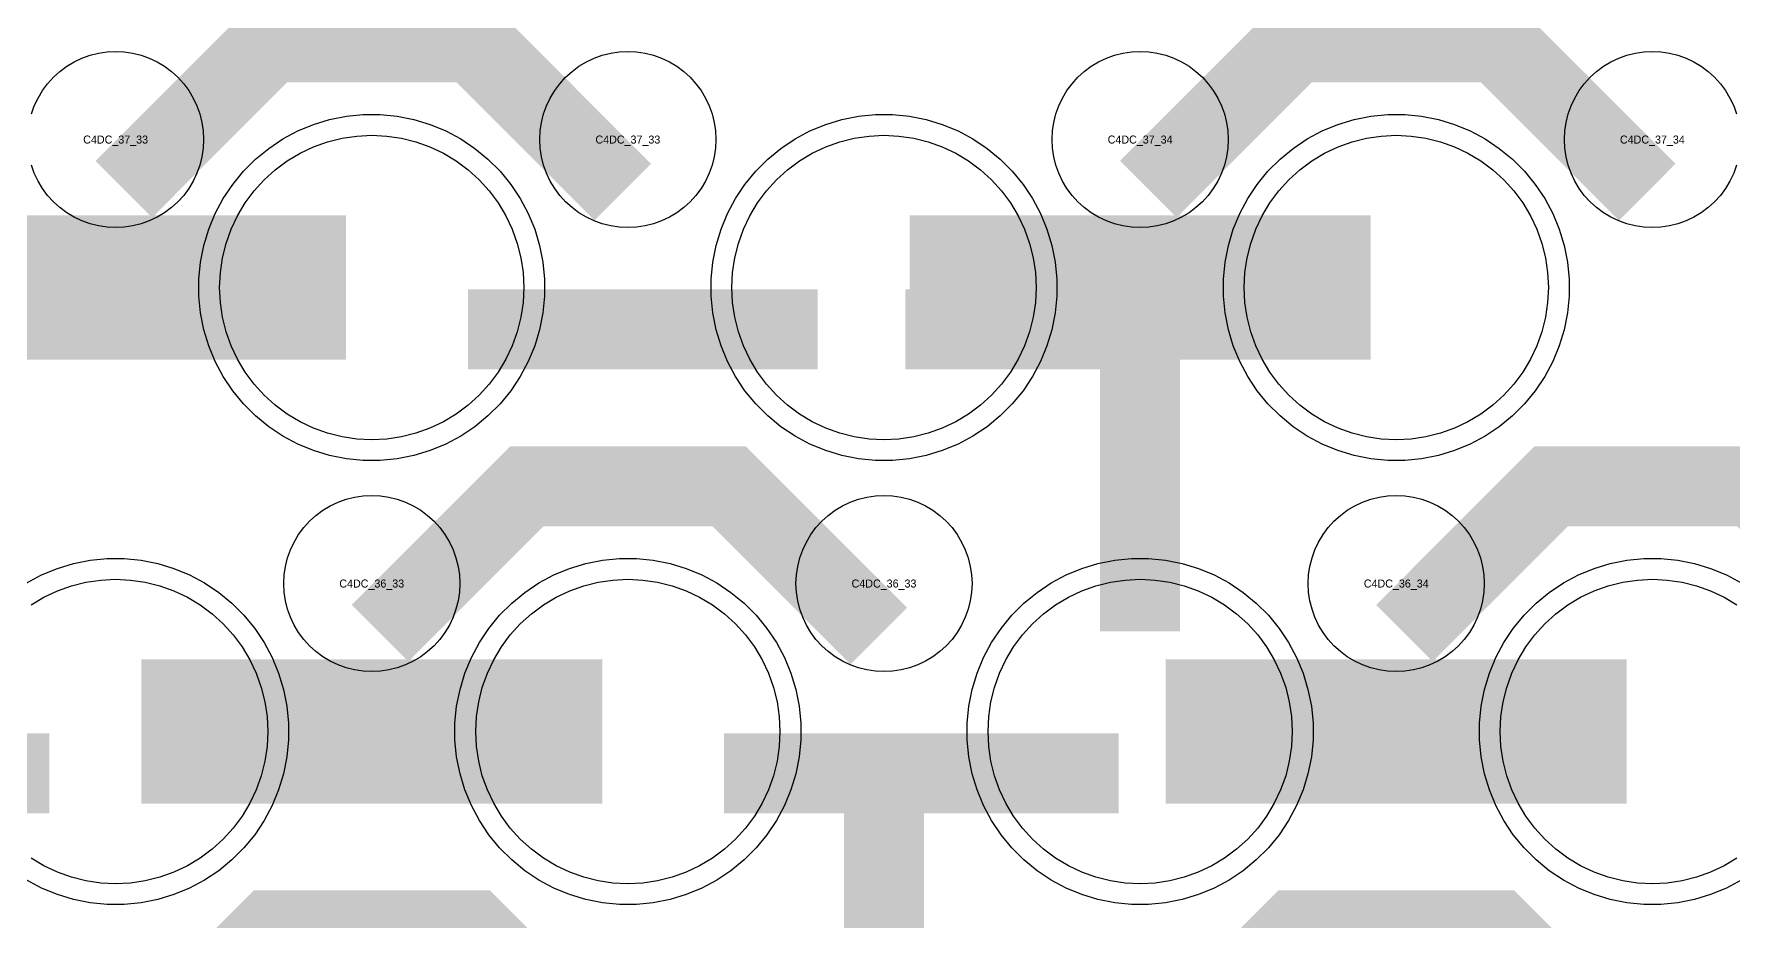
# Model space of a CAD drawing. Extents: x -11880 to 11880, y -14992 to 14992.
# Drawn here: x -1466 to -934, y -9911 to -9634 of the extents above; entities that cross this region are included whole.
import ezdxf
from ezdxf.enums import TextEntityAlignment as Align

# ---------------------------------------------------------------- set-up
doc = ezdxf.new("R2010")
doc.units = 0
doc.header["$MEASUREMENT"] = 0
for name, color, linetype in [('GDS_775_DT_237', 138, 'CONTINUOUS'), ('RDL1_FS', 34, 'CONTINUOUS'), ('RDL_BS', 160, 'CONTINUOUS')]:
    doc.layers.add(name, color=color, linetype=linetype)

msp = doc.modelspace()

# ---------------------------------------------------------------- linework, layer by layer
at = {"layer": 'RDL1_FS'}
for points in [[(-1360, -9760.204), (-1364.657, -9759.975), (-1369.268, -9759.291), (-1373.791, -9758.159), (-1378.181, -9756.587), (-1382.395, -9754.595), (-1386.395, -9752.197), (-1390.14, -9749.419), (-1393.594, -9746.289), (-1396.724, -9742.835), (-1399.502, -9739.09), (-1401.9, -9735.09), (-1403.892, -9730.876), (-1405.464, -9726.486), (-1406.596, -9721.963), (-1407.28, -9717.352), (-1407.509, -9712.695), (-1407.28, -9708.038), (-1406.596, -9703.427), (-1405.464, -9698.904), (-1403.892, -9694.514), (-1401.9, -9690.3), (-1399.502, -9686.3), (-1396.724, -9682.555), (-1393.594, -9679.101), (-1390.14, -9675.971), (-1386.395, -9673.193), (-1382.395, -9670.795), (-1378.181, -9668.803), (-1373.791, -9667.231), (-1369.268, -9666.099), (-1364.657, -9665.415), (-1360, -9665.186), (-1355.343, -9665.415), (-1350.732, -9666.099), (-1346.209, -9667.231), (-1341.819, -9668.803), (-1337.605, -9670.795), (-1333.605, -9673.193), (-1329.86, -9675.971), (-1326.406, -9679.101), (-1323.276, -9682.555), (-1320.498, -9686.3), (-1318.1, -9690.3), (-1316.108, -9694.514), (-1314.536, -9698.904), (-1313.404, -9703.427), (-1312.72, -9708.038), (-1312.491, -9712.695), (-1312.72, -9717.352), (-1313.404, -9721.963), (-1314.536, -9726.486), (-1316.108, -9730.876), (-1318.1, -9735.09), (-1320.498, -9739.09), (-1323.276, -9742.835), (-1326.406, -9746.289), (-1329.86, -9749.419), (-1333.605, -9752.197), (-1337.605, -9754.595), (-1341.819, -9756.587), (-1346.209, -9758.159), (-1350.732, -9759.291), (-1355.343, -9759.975)], [(-1200, -9760.204), (-1204.657, -9759.975), (-1209.268, -9759.291), (-1213.791, -9758.159), (-1218.181, -9756.587), (-1222.395, -9754.595), (-1226.395, -9752.197), (-1230.14, -9749.419), (-1233.594, -9746.289), (-1236.724, -9742.835), (-1239.502, -9739.09), (-1241.9, -9735.09), (-1243.892, -9730.876), (-1245.464, -9726.486), (-1246.596, -9721.963), (-1247.28, -9717.352), (-1247.509, -9712.695), (-1247.28, -9708.038), (-1246.596, -9703.427), (-1245.464, -9698.904), (-1243.892, -9694.514), (-1241.9, -9690.3), (-1239.502, -9686.3), (-1236.724, -9682.555), (-1233.594, -9679.101), (-1230.14, -9675.971), (-1226.395, -9673.193), (-1222.395, -9670.795), (-1218.181, -9668.803), (-1213.791, -9667.231), (-1209.268, -9666.099), (-1204.657, -9665.415), (-1200, -9665.186), (-1195.343, -9665.415), (-1190.732, -9666.099), (-1186.209, -9667.231), (-1181.819, -9668.803), (-1177.605, -9670.795), (-1173.605, -9673.193), (-1169.86, -9675.971), (-1166.406, -9679.101), (-1163.276, -9682.555), (-1160.498, -9686.3), (-1158.1, -9690.3), (-1156.108, -9694.514), (-1154.536, -9698.904), (-1153.404, -9703.427), (-1152.72, -9708.038), (-1152.491, -9712.695), (-1152.72, -9717.352), (-1153.404, -9721.963), (-1154.536, -9726.486), (-1156.108, -9730.876), (-1158.1, -9735.09), (-1160.498, -9739.09), (-1163.276, -9742.835), (-1166.406, -9746.289), (-1169.86, -9749.419), (-1173.605, -9752.197), (-1177.605, -9754.595), (-1181.819, -9756.587), (-1186.209, -9758.159), (-1190.732, -9759.291), (-1195.343, -9759.975)], [(-1040, -9760.204), (-1044.657, -9759.975), (-1049.268, -9759.291), (-1053.791, -9758.159), (-1058.181, -9756.587), (-1062.395, -9754.595), (-1066.395, -9752.197), (-1070.14, -9749.419), (-1073.594, -9746.289), (-1076.724, -9742.835), (-1079.502, -9739.09), (-1081.9, -9735.09), (-1083.892, -9730.876), (-1085.464, -9726.486), (-1086.596, -9721.963), (-1087.28, -9717.352), (-1087.509, -9712.695), (-1087.28, -9708.038), (-1086.596, -9703.427), (-1085.464, -9698.904), (-1083.892, -9694.514), (-1081.9, -9690.3), (-1079.502, -9686.3), (-1076.724, -9682.555), (-1073.594, -9679.101), (-1070.14, -9675.971), (-1066.395, -9673.193), (-1062.395, -9670.795), (-1058.181, -9668.803), (-1053.791, -9667.231), (-1049.268, -9666.099), (-1044.657, -9665.415), (-1040, -9665.186), (-1035.343, -9665.415), (-1030.732, -9666.099), (-1026.209, -9667.231), (-1021.819, -9668.803), (-1017.605, -9670.795), (-1013.605, -9673.193), (-1009.86, -9675.971), (-1006.406, -9679.101), (-1003.276, -9682.555), (-1000.498, -9686.3), (-998.1, -9690.3), (-996.108, -9694.514), (-994.536, -9698.904), (-993.404, -9703.427), (-992.72, -9708.038), (-992.491, -9712.695), (-992.72, -9717.352), (-993.404, -9721.963), (-994.536, -9726.486), (-996.108, -9730.876), (-998.1, -9735.09), (-1000.498, -9739.09), (-1003.276, -9742.835), (-1006.406, -9746.289), (-1009.86, -9749.419), (-1013.605, -9752.197), (-1017.605, -9754.595), (-1021.819, -9756.587), (-1026.209, -9758.159), (-1030.732, -9759.291), (-1035.343, -9759.975)], [(-1280, -9898.769), (-1284.657, -9898.54), (-1289.268, -9897.856), (-1293.791, -9896.724), (-1298.181, -9895.152), (-1302.395, -9893.16), (-1306.395, -9890.762), (-1310.14, -9887.984), (-1313.594, -9884.854), (-1316.724, -9881.4), (-1319.502, -9877.655), (-1321.9, -9873.655), (-1323.892, -9869.441), (-1325.464, -9865.051), (-1326.596, -9860.528), (-1327.28, -9855.917), (-1327.509, -9851.26), (-1327.28, -9846.603), (-1326.596, -9841.992), (-1325.464, -9837.469), (-1323.892, -9833.079), (-1321.9, -9828.865), (-1319.502, -9824.865), (-1316.724, -9821.12), (-1313.594, -9817.666), (-1310.14, -9814.536), (-1306.395, -9811.758), (-1302.395, -9809.36), (-1298.181, -9807.368), (-1293.791, -9805.796), (-1289.268, -9804.664), (-1284.657, -9803.98), (-1280, -9803.751), (-1275.343, -9803.98), (-1270.732, -9804.664), (-1266.209, -9805.796), (-1261.819, -9807.368), (-1257.605, -9809.36), (-1253.605, -9811.758), (-1249.86, -9814.536), (-1246.406, -9817.666), (-1243.276, -9821.12), (-1240.498, -9824.865), (-1238.1, -9828.865), (-1236.108, -9833.079), (-1234.536, -9837.469), (-1233.404, -9841.992), (-1232.72, -9846.603), (-1232.491, -9851.26), (-1232.72, -9855.917), (-1233.404, -9860.528), (-1234.536, -9865.051), (-1236.108, -9869.441), (-1238.1, -9873.655), (-1240.498, -9877.655), (-1243.276, -9881.4), (-1246.406, -9884.854), (-1249.86, -9887.984), (-1253.605, -9890.762), (-1257.605, -9893.16), (-1261.819, -9895.152), (-1266.209, -9896.724), (-1270.732, -9897.856), (-1275.343, -9898.54)], [(-1120, -9898.769), (-1124.657, -9898.54), (-1129.268, -9897.856), (-1133.791, -9896.724), (-1138.181, -9895.152), (-1142.395, -9893.16), (-1146.395, -9890.762), (-1150.14, -9887.984), (-1153.594, -9884.854), (-1156.724, -9881.4), (-1159.502, -9877.655), (-1161.9, -9873.655), (-1163.892, -9869.441), (-1165.464, -9865.051), (-1166.596, -9860.528), (-1167.28, -9855.917), (-1167.509, -9851.26), (-1167.28, -9846.603), (-1166.596, -9841.992), (-1165.464, -9837.469), (-1163.892, -9833.079), (-1161.9, -9828.865), (-1159.502, -9824.865), (-1156.724, -9821.12), (-1153.594, -9817.666), (-1150.14, -9814.536), (-1146.395, -9811.758), (-1142.395, -9809.36), (-1138.181, -9807.368), (-1133.791, -9805.796), (-1129.268, -9804.664), (-1124.657, -9803.98), (-1120, -9803.751), (-1115.343, -9803.98), (-1110.732, -9804.664), (-1106.209, -9805.796), (-1101.819, -9807.368), (-1097.605, -9809.36), (-1093.605, -9811.758), (-1089.86, -9814.536), (-1086.406, -9817.666), (-1083.276, -9821.12), (-1080.498, -9824.865), (-1078.1, -9828.865), (-1076.108, -9833.079), (-1074.536, -9837.469), (-1073.404, -9841.992), (-1072.72, -9846.603), (-1072.491, -9851.26), (-1072.72, -9855.917), (-1073.404, -9860.528), (-1074.536, -9865.051), (-1076.108, -9869.441), (-1078.1, -9873.655), (-1080.498, -9877.655), (-1083.276, -9881.4), (-1086.406, -9884.854), (-1089.86, -9887.984), (-1093.605, -9890.762), (-1097.605, -9893.16), (-1101.819, -9895.152), (-1106.209, -9896.724), (-1110.732, -9897.856), (-1115.343, -9898.54)]]:
    msp.add_lwpolyline(points, close=True, dxfattribs=at)
for points in [[(-1511.998, -9712.695, 45, 45, 0), (-1439.998, -9712.695, 45, 45, 0)], [(-1439.998, -9712.695, 45, 45, 0), (-1367.998, -9712.695, 45, 45, 0)], [(-1191.998, -9712.695, 45, 45, 0), (-1119.998, -9712.695, 45, 45, 0)], [(-1119.998, -9712.695, 45, 45, 0), (-1047.998, -9712.695, 45, 45, 0)], [(-1431.998, -9851.26, 45, 45, 0), (-1359.998, -9851.26, 45, 45, 0)], [(-1359.998, -9851.26, 45, 45, 0), (-1287.998, -9851.26, 45, 45, 0)], [(-1111.998, -9851.26, 45, 45, 0), (-1039.998, -9851.26, 45, 45, 0)], [(-1039.998, -9851.26, 45, 45, 0), (-967.998, -9851.26, 45, 45, 0)]]:
    msp.add_lwpolyline(points, format="xyseb", dxfattribs=at)
for points in [[(-1466.395, -9811.758), (-1462.395, -9809.36), (-1458.181, -9807.368), (-1453.791, -9805.796), (-1449.268, -9804.664), (-1444.657, -9803.98), (-1440, -9803.751), (-1435.343, -9803.98), (-1430.732, -9804.664), (-1426.209, -9805.796), (-1421.819, -9807.368), (-1417.605, -9809.36), (-1413.605, -9811.758), (-1409.86, -9814.536), (-1406.406, -9817.666), (-1403.276, -9821.12), (-1400.498, -9824.865), (-1398.1, -9828.865), (-1396.108, -9833.079), (-1394.536, -9837.469), (-1393.404, -9841.992), (-1392.72, -9846.603), (-1392.491, -9851.26), (-1392.72, -9855.917), (-1393.404, -9860.528), (-1394.536, -9865.051), (-1396.108, -9869.441), (-1398.1, -9873.655), (-1400.498, -9877.655), (-1403.276, -9881.4), (-1406.406, -9884.854), (-1409.86, -9887.984), (-1413.605, -9890.762), (-1417.605, -9893.16), (-1421.819, -9895.152), (-1426.209, -9896.724), (-1430.732, -9897.856), (-1435.343, -9898.54), (-1440, -9898.769), (-1444.657, -9898.54), (-1449.268, -9897.856), (-1453.791, -9896.724), (-1458.181, -9895.152), (-1462.395, -9893.16), (-1466.395, -9890.762)], [(-933.605, -9890.762), (-937.605, -9893.16), (-941.819, -9895.152), (-946.209, -9896.724), (-950.732, -9897.856), (-955.343, -9898.54), (-960, -9898.769), (-964.657, -9898.54), (-969.268, -9897.856), (-973.791, -9896.724), (-978.181, -9895.152), (-982.395, -9893.16), (-986.395, -9890.762), (-990.14, -9887.984), (-993.594, -9884.854), (-996.724, -9881.4), (-999.502, -9877.655), (-1001.9, -9873.655), (-1003.892, -9869.441), (-1005.464, -9865.051), (-1006.596, -9860.528), (-1007.28, -9855.917), (-1007.509, -9851.26), (-1007.28, -9846.603), (-1006.596, -9841.992), (-1005.464, -9837.469), (-1003.892, -9833.079), (-1001.9, -9828.865), (-999.502, -9824.865), (-996.724, -9821.12), (-993.594, -9817.666), (-990.14, -9814.536), (-986.395, -9811.758), (-982.395, -9809.36), (-978.181, -9807.368), (-973.791, -9805.796), (-969.268, -9804.664), (-964.657, -9803.98), (-960, -9803.751), (-955.343, -9803.98), (-950.732, -9804.664), (-946.209, -9805.796), (-941.819, -9807.368), (-937.605, -9809.36), (-933.605, -9811.758)]]:
    msp.add_lwpolyline(points, dxfattribs=at)
at = {"layer": 'RDL_BS'}
for points in [[(-1437.438, -9682.009, 25, 25, 0), (-1391.623, -9636.194, 25, 25, 0), (-1358.07, -9636.194, 25, 25, 0)], [(-1281.599, -9682.908, 25, 25, 0), (-1328.313, -9636.194, 25, 25, 0), (-1358.071, -9636.194, 25, 25, 0)], [(-1117.438, -9682.009, 25, 25, 0), (-1071.623, -9636.194, 25, 25, 0), (-1038.07, -9636.194, 25, 25, 0)], [(-961.599, -9682.908, 25, 25, 0), (-1008.313, -9636.194, 25, 25, 0), (-1038.071, -9636.194, 25, 25, 0)], [(-1120, -9819.985, 25, 25, 0), (-1120, -9713.208, 25, 25, 0)], [(-1329.984, -9725.708, 25, 25, 0), (-1220.719, -9725.708, 25, 25, 0)], [(-1107.5, -9725.708, 25, 25, 0), (-1193.333, -9725.708, 25, 25, 0)], [(-1147.056, -9725.708, 25, 25, 0), (-1188.26, -9725.708, 25, 25, 0)], [(-1120, -9743.677, 25, 25, 0), (-1120, -9789.297, 25, 25, 0)], [(-1357.438, -9820.574, 25, 25, 0), (-1311.623, -9774.759, 25, 25, 0), (-1278.07, -9774.759, 25, 25, 0)], [(-1201.599, -9821.473, 25, 25, 0), (-1248.313, -9774.759, 25, 25, 0), (-1278.071, -9774.759, 25, 25, 0)], [(-1037.438, -9820.574, 25, 25, 0), (-991.623, -9774.759, 25, 25, 0), (-958.07, -9774.759, 25, 25, 0)], [(-881.599, -9821.473, 25, 25, 0), (-928.313, -9774.759, 25, 25, 0), (-958.071, -9774.759, 25, 25, 0)], [(-1200, -9958.55, 25, 25, 0), (-1200, -9851.773, 25, 25, 0)], [(-1569.984, -9864.273, 25, 25, 0), (-1460.719, -9864.273, 25, 25, 0)], [(-1249.984, -9864.273, 25, 25, 0), (-1140.719, -9864.273, 25, 25, 0)], [(-1212.5, -9864.273, 25, 25, 0), (-1126.667, -9864.273, 25, 25, 0)], [(-1172.944, -9864.273, 25, 25, 0), (-1131.74, -9864.273, 25, 25, 0)], [(-1200, -9882.242, 25, 25, 0), (-1200, -9927.862, 25, 25, 0)], [(-1437.438, -9959.134, 25, 25, 0), (-1391.623, -9913.319, 25, 25, 0), (-1358.07, -9913.319, 25, 25, 0)], [(-1281.599, -9960.033, 25, 25, 0), (-1328.313, -9913.319, 25, 25, 0), (-1358.071, -9913.319, 25, 25, 0)], [(-1117.438, -9959.134, 25, 25, 0), (-1071.623, -9913.319, 25, 25, 0), (-1038.07, -9913.319, 25, 25, 0)], [(-961.599, -9960.033, 25, 25, 0), (-1008.313, -9913.319, 25, 25, 0), (-1038.071, -9913.319, 25, 25, 0)]]:
    msp.add_lwpolyline(points, format="xyseb", dxfattribs=at)
for points in [[(-1466.309, -9658.523), (-1465.402, -9655.988), (-1464.25, -9653.551), (-1462.857, -9651.227), (-1461.254, -9649.064), (-1459.442, -9647.065), (-1457.443, -9645.253), (-1455.28, -9643.65), (-1452.956, -9642.257), (-1450.519, -9641.105), (-1447.984, -9640.198), (-1445.365, -9639.541), (-1442.693, -9639.145), (-1440, -9639.013), (-1437.307, -9639.145), (-1434.635, -9639.541), (-1432.016, -9640.198), (-1429.481, -9641.105), (-1427.044, -9642.257), (-1424.72, -9643.65), (-1422.557, -9645.253), (-1420.558, -9647.065), (-1418.746, -9649.064), (-1417.143, -9651.227), (-1415.75, -9653.551), (-1414.598, -9655.988), (-1413.691, -9658.523), (-1413.034, -9661.142), (-1412.638, -9663.814), (-1412.506, -9666.507), (-1412.638, -9669.2), (-1413.034, -9671.872), (-1413.691, -9674.491), (-1414.598, -9677.026), (-1415.75, -9679.463), (-1417.143, -9681.787), (-1418.746, -9683.95), (-1420.558, -9685.949), (-1422.557, -9687.761), (-1424.72, -9689.364), (-1427.044, -9690.757), (-1429.481, -9691.909), (-1432.016, -9692.816), (-1434.635, -9693.473), (-1437.307, -9693.869), (-1440, -9694.001), (-1442.693, -9693.869), (-1445.365, -9693.473), (-1447.984, -9692.816), (-1450.519, -9691.909), (-1452.956, -9690.757), (-1455.28, -9689.364), (-1457.443, -9687.761), (-1459.442, -9685.949), (-1461.254, -9683.95), (-1462.857, -9681.787), (-1464.25, -9679.463), (-1465.402, -9677.026), (-1466.309, -9674.491)], [(-933.691, -9674.491), (-934.598, -9677.026), (-935.75, -9679.463), (-937.143, -9681.787), (-938.746, -9683.95), (-940.558, -9685.949), (-942.557, -9687.761), (-944.72, -9689.364), (-947.044, -9690.757), (-949.481, -9691.909), (-952.016, -9692.816), (-954.635, -9693.473), (-957.307, -9693.869), (-960, -9694.001), (-962.693, -9693.869), (-965.365, -9693.473), (-967.984, -9692.816), (-970.519, -9691.909), (-972.956, -9690.757), (-975.28, -9689.364), (-977.443, -9687.761), (-979.442, -9685.949), (-981.254, -9683.95), (-982.857, -9681.787), (-984.25, -9679.463), (-985.402, -9677.026), (-986.309, -9674.491), (-986.966, -9671.872), (-987.362, -9669.2), (-987.494, -9666.507), (-987.362, -9663.814), (-986.966, -9661.142), (-986.309, -9658.523), (-985.402, -9655.988), (-984.25, -9653.551), (-982.857, -9651.227), (-981.254, -9649.064), (-979.442, -9647.065), (-977.443, -9645.253), (-975.28, -9643.65), (-972.956, -9642.257), (-970.519, -9641.105), (-967.984, -9640.198), (-965.365, -9639.541), (-962.693, -9639.145), (-960, -9639.013), (-957.307, -9639.145), (-954.635, -9639.541), (-952.016, -9640.198), (-949.481, -9641.105), (-947.044, -9642.257), (-944.72, -9643.65), (-942.557, -9645.253), (-940.558, -9647.065), (-938.746, -9649.064), (-937.143, -9651.227), (-935.75, -9653.551), (-934.598, -9655.988), (-933.691, -9658.523)], [(-1467.777, -9804.877), (-1463.115, -9802.385), (-1458.205, -9800.354), (-1453.165, -9798.823), (-1447.938, -9797.777), (-1442.644, -9797.26), (-1437.356, -9797.26), (-1432.062, -9797.777), (-1426.835, -9798.823), (-1421.795, -9800.354), (-1416.885, -9802.385), (-1412.223, -9804.877), (-1407.809, -9807.824), (-1403.708, -9811.186), (-1399.926, -9814.968), (-1396.564, -9819.069), (-1393.617, -9823.483), (-1391.125, -9828.145), (-1389.094, -9833.055), (-1387.563, -9838.095), (-1386.517, -9843.322), (-1386, -9848.616), (-1386, -9853.904), (-1386.517, -9859.198), (-1387.563, -9864.425), (-1389.094, -9869.465), (-1391.125, -9874.375), (-1393.617, -9879.037), (-1396.564, -9883.451), (-1399.926, -9887.552), (-1403.708, -9891.334), (-1407.809, -9894.696), (-1412.223, -9897.643), (-1416.885, -9900.135), (-1421.795, -9902.166), (-1426.835, -9903.697), (-1432.062, -9904.743), (-1437.356, -9905.26), (-1442.644, -9905.26), (-1447.938, -9904.743), (-1453.165, -9903.697), (-1458.205, -9902.166), (-1463.115, -9900.135), (-1467.777, -9897.643)], [(-932.223, -9897.643), (-936.885, -9900.135), (-941.795, -9902.166), (-946.835, -9903.697), (-952.062, -9904.743), (-957.356, -9905.26), (-962.644, -9905.26), (-967.938, -9904.743), (-973.165, -9903.697), (-978.205, -9902.166), (-983.115, -9900.135), (-987.777, -9897.643), (-992.191, -9894.696), (-996.292, -9891.334), (-1000.074, -9887.552), (-1003.436, -9883.451), (-1006.383, -9879.037), (-1008.875, -9874.375), (-1010.906, -9869.465), (-1012.437, -9864.425), (-1013.483, -9859.198), (-1014, -9853.904), (-1014, -9848.616), (-1013.483, -9843.322), (-1012.437, -9838.095), (-1010.906, -9833.055), (-1008.875, -9828.145), (-1006.383, -9823.483), (-1003.436, -9819.069), (-1000.074, -9814.968), (-996.292, -9811.186), (-992.191, -9807.824), (-987.777, -9804.877), (-983.115, -9802.385), (-978.205, -9800.354), (-973.165, -9798.823), (-967.938, -9797.777), (-962.644, -9797.26), (-957.356, -9797.26), (-952.062, -9797.777), (-946.835, -9798.823), (-941.795, -9800.354), (-936.885, -9802.385), (-932.223, -9804.877)]]:
    msp.add_lwpolyline(points, dxfattribs=at)
for points in [[(-1280, -9694.001), (-1282.693, -9693.869), (-1285.365, -9693.473), (-1287.984, -9692.816), (-1290.519, -9691.909), (-1292.956, -9690.757), (-1295.28, -9689.364), (-1297.443, -9687.761), (-1299.442, -9685.949), (-1301.254, -9683.95), (-1302.857, -9681.787), (-1304.25, -9679.463), (-1305.402, -9677.026), (-1306.309, -9674.491), (-1306.966, -9671.872), (-1307.362, -9669.2), (-1307.494, -9666.507), (-1307.362, -9663.814), (-1306.966, -9661.142), (-1306.309, -9658.523), (-1305.402, -9655.988), (-1304.25, -9653.551), (-1302.857, -9651.227), (-1301.254, -9649.064), (-1299.442, -9647.065), (-1297.443, -9645.253), (-1295.28, -9643.65), (-1292.956, -9642.257), (-1290.519, -9641.105), (-1287.984, -9640.198), (-1285.365, -9639.541), (-1282.693, -9639.145), (-1280, -9639.013), (-1277.307, -9639.145), (-1274.635, -9639.541), (-1272.016, -9640.198), (-1269.481, -9641.105), (-1267.044, -9642.257), (-1264.72, -9643.65), (-1262.557, -9645.253), (-1260.558, -9647.065), (-1258.746, -9649.064), (-1257.143, -9651.227), (-1255.75, -9653.551), (-1254.598, -9655.988), (-1253.691, -9658.523), (-1253.034, -9661.142), (-1252.638, -9663.814), (-1252.506, -9666.507), (-1252.638, -9669.2), (-1253.034, -9671.872), (-1253.691, -9674.491), (-1254.598, -9677.026), (-1255.75, -9679.463), (-1257.143, -9681.787), (-1258.746, -9683.95), (-1260.558, -9685.949), (-1262.557, -9687.761), (-1264.72, -9689.364), (-1267.044, -9690.757), (-1269.481, -9691.909), (-1272.016, -9692.816), (-1274.635, -9693.473), (-1277.307, -9693.869)], [(-1120, -9694.001), (-1122.693, -9693.869), (-1125.365, -9693.473), (-1127.984, -9692.816), (-1130.519, -9691.909), (-1132.956, -9690.757), (-1135.28, -9689.364), (-1137.443, -9687.761), (-1139.442, -9685.949), (-1141.254, -9683.95), (-1142.857, -9681.787), (-1144.25, -9679.463), (-1145.402, -9677.026), (-1146.309, -9674.491), (-1146.966, -9671.872), (-1147.362, -9669.2), (-1147.494, -9666.507), (-1147.362, -9663.814), (-1146.966, -9661.142), (-1146.309, -9658.523), (-1145.402, -9655.988), (-1144.25, -9653.551), (-1142.857, -9651.227), (-1141.254, -9649.064), (-1139.442, -9647.065), (-1137.443, -9645.253), (-1135.28, -9643.65), (-1132.956, -9642.257), (-1130.519, -9641.105), (-1127.984, -9640.198), (-1125.365, -9639.541), (-1122.693, -9639.145), (-1120, -9639.013), (-1117.307, -9639.145), (-1114.635, -9639.541), (-1112.016, -9640.198), (-1109.481, -9641.105), (-1107.044, -9642.257), (-1104.72, -9643.65), (-1102.557, -9645.253), (-1100.558, -9647.065), (-1098.746, -9649.064), (-1097.143, -9651.227), (-1095.75, -9653.551), (-1094.598, -9655.988), (-1093.691, -9658.523), (-1093.034, -9661.142), (-1092.638, -9663.814), (-1092.506, -9666.507), (-1092.638, -9669.2), (-1093.034, -9671.872), (-1093.691, -9674.491), (-1094.598, -9677.026), (-1095.75, -9679.463), (-1097.143, -9681.787), (-1098.746, -9683.95), (-1100.558, -9685.949), (-1102.557, -9687.761), (-1104.72, -9689.364), (-1107.044, -9690.757), (-1109.481, -9691.909), (-1112.016, -9692.816), (-1114.635, -9693.473), (-1117.307, -9693.869)], [(-1362.644, -9766.695), (-1367.938, -9766.178), (-1373.165, -9765.132), (-1378.205, -9763.601), (-1383.115, -9761.57), (-1387.777, -9759.078), (-1392.191, -9756.131), (-1396.292, -9752.769), (-1400.074, -9748.987), (-1403.436, -9744.886), (-1406.383, -9740.472), (-1408.875, -9735.81), (-1410.906, -9730.9), (-1412.437, -9725.86), (-1413.483, -9720.633), (-1414, -9715.339), (-1414, -9710.051), (-1413.483, -9704.757), (-1412.437, -9699.53), (-1410.906, -9694.49), (-1408.875, -9689.58), (-1406.383, -9684.918), (-1403.436, -9680.504), (-1400.074, -9676.403), (-1396.292, -9672.621), (-1392.191, -9669.259), (-1387.777, -9666.312), (-1383.115, -9663.82), (-1378.205, -9661.789), (-1373.165, -9660.258), (-1367.938, -9659.212), (-1362.644, -9658.695), (-1357.356, -9658.695), (-1352.062, -9659.212), (-1346.835, -9660.258), (-1341.795, -9661.789), (-1336.885, -9663.82), (-1332.223, -9666.312), (-1327.809, -9669.259), (-1323.708, -9672.621), (-1319.926, -9676.403), (-1316.564, -9680.504), (-1313.617, -9684.918), (-1311.125, -9689.58), (-1309.094, -9694.49), (-1307.563, -9699.53), (-1306.517, -9704.757), (-1306, -9710.051), (-1306, -9715.339), (-1306.517, -9720.633), (-1307.563, -9725.86), (-1309.094, -9730.9), (-1311.125, -9735.81), (-1313.617, -9740.472), (-1316.564, -9744.886), (-1319.926, -9748.987), (-1323.708, -9752.769), (-1327.809, -9756.131), (-1332.223, -9759.078), (-1336.885, -9761.57), (-1341.795, -9763.601), (-1346.835, -9765.132), (-1352.062, -9766.178), (-1357.356, -9766.695)], [(-1202.644, -9766.695), (-1207.938, -9766.178), (-1213.165, -9765.132), (-1218.205, -9763.601), (-1223.115, -9761.57), (-1227.777, -9759.078), (-1232.191, -9756.131), (-1236.292, -9752.769), (-1240.074, -9748.987), (-1243.436, -9744.886), (-1246.383, -9740.472), (-1248.875, -9735.81), (-1250.906, -9730.9), (-1252.437, -9725.86), (-1253.483, -9720.633), (-1254, -9715.339), (-1254, -9710.051), (-1253.483, -9704.757), (-1252.437, -9699.53), (-1250.906, -9694.49), (-1248.875, -9689.58), (-1246.383, -9684.918), (-1243.436, -9680.504), (-1240.074, -9676.403), (-1236.292, -9672.621), (-1232.191, -9669.259), (-1227.777, -9666.312), (-1223.115, -9663.82), (-1218.205, -9661.789), (-1213.165, -9660.258), (-1207.938, -9659.212), (-1202.644, -9658.695), (-1197.356, -9658.695), (-1192.062, -9659.212), (-1186.835, -9660.258), (-1181.795, -9661.789), (-1176.885, -9663.82), (-1172.223, -9666.312), (-1167.809, -9669.259), (-1163.708, -9672.621), (-1159.926, -9676.403), (-1156.564, -9680.504), (-1153.617, -9684.918), (-1151.125, -9689.58), (-1149.094, -9694.49), (-1147.563, -9699.53), (-1146.517, -9704.757), (-1146, -9710.051), (-1146, -9715.339), (-1146.517, -9720.633), (-1147.563, -9725.86), (-1149.094, -9730.9), (-1151.125, -9735.81), (-1153.617, -9740.472), (-1156.564, -9744.886), (-1159.926, -9748.987), (-1163.708, -9752.769), (-1167.809, -9756.131), (-1172.223, -9759.078), (-1176.885, -9761.57), (-1181.795, -9763.601), (-1186.835, -9765.132), (-1192.062, -9766.178), (-1197.356, -9766.695)], [(-1042.644, -9766.695), (-1047.938, -9766.178), (-1053.165, -9765.132), (-1058.205, -9763.601), (-1063.115, -9761.57), (-1067.777, -9759.078), (-1072.191, -9756.131), (-1076.292, -9752.769), (-1080.074, -9748.987), (-1083.436, -9744.886), (-1086.383, -9740.472), (-1088.875, -9735.81), (-1090.906, -9730.9), (-1092.437, -9725.86), (-1093.483, -9720.633), (-1094, -9715.339), (-1094, -9710.051), (-1093.483, -9704.757), (-1092.437, -9699.53), (-1090.906, -9694.49), (-1088.875, -9689.58), (-1086.383, -9684.918), (-1083.436, -9680.504), (-1080.074, -9676.403), (-1076.292, -9672.621), (-1072.191, -9669.259), (-1067.777, -9666.312), (-1063.115, -9663.82), (-1058.205, -9661.789), (-1053.165, -9660.258), (-1047.938, -9659.212), (-1042.644, -9658.695), (-1037.356, -9658.695), (-1032.062, -9659.212), (-1026.835, -9660.258), (-1021.795, -9661.789), (-1016.885, -9663.82), (-1012.223, -9666.312), (-1007.809, -9669.259), (-1003.708, -9672.621), (-999.926, -9676.403), (-996.564, -9680.504), (-993.617, -9684.918), (-991.125, -9689.58), (-989.094, -9694.49), (-987.563, -9699.53), (-986.517, -9704.757), (-986, -9710.051), (-986, -9715.339), (-986.517, -9720.633), (-987.563, -9725.86), (-989.094, -9730.9), (-991.125, -9735.81), (-993.617, -9740.472), (-996.564, -9744.886), (-999.926, -9748.987), (-1003.708, -9752.769), (-1007.809, -9756.131), (-1012.223, -9759.078), (-1016.885, -9761.57), (-1021.795, -9763.601), (-1026.835, -9765.132), (-1032.062, -9766.178), (-1037.356, -9766.695)], [(-1360, -9832.566), (-1362.693, -9832.434), (-1365.365, -9832.038), (-1367.984, -9831.381), (-1370.519, -9830.474), (-1372.956, -9829.322), (-1375.28, -9827.929), (-1377.443, -9826.326), (-1379.442, -9824.514), (-1381.254, -9822.515), (-1382.857, -9820.352), (-1384.25, -9818.028), (-1385.402, -9815.591), (-1386.309, -9813.056), (-1386.966, -9810.437), (-1387.362, -9807.765), (-1387.494, -9805.072), (-1387.362, -9802.379), (-1386.966, -9799.707), (-1386.309, -9797.088), (-1385.402, -9794.553), (-1384.25, -9792.116), (-1382.857, -9789.792), (-1381.254, -9787.629), (-1379.442, -9785.63), (-1377.443, -9783.818), (-1375.28, -9782.215), (-1372.956, -9780.822), (-1370.519, -9779.67), (-1367.984, -9778.763), (-1365.365, -9778.106), (-1362.693, -9777.71), (-1360, -9777.578), (-1357.307, -9777.71), (-1354.635, -9778.106), (-1352.016, -9778.763), (-1349.481, -9779.67), (-1347.044, -9780.822), (-1344.72, -9782.215), (-1342.557, -9783.818), (-1340.558, -9785.63), (-1338.746, -9787.629), (-1337.143, -9789.792), (-1335.75, -9792.116), (-1334.598, -9794.553), (-1333.691, -9797.088), (-1333.034, -9799.707), (-1332.638, -9802.379), (-1332.506, -9805.072), (-1332.638, -9807.765), (-1333.034, -9810.437), (-1333.691, -9813.056), (-1334.598, -9815.591), (-1335.75, -9818.028), (-1337.143, -9820.352), (-1338.746, -9822.515), (-1340.558, -9824.514), (-1342.557, -9826.326), (-1344.72, -9827.929), (-1347.044, -9829.322), (-1349.481, -9830.474), (-1352.016, -9831.381), (-1354.635, -9832.038), (-1357.307, -9832.434)], [(-1200, -9832.566), (-1202.693, -9832.434), (-1205.365, -9832.038), (-1207.984, -9831.381), (-1210.519, -9830.474), (-1212.956, -9829.322), (-1215.28, -9827.929), (-1217.443, -9826.326), (-1219.442, -9824.514), (-1221.254, -9822.515), (-1222.857, -9820.352), (-1224.25, -9818.028), (-1225.402, -9815.591), (-1226.309, -9813.056), (-1226.966, -9810.437), (-1227.362, -9807.765), (-1227.494, -9805.072), (-1227.362, -9802.379), (-1226.966, -9799.707), (-1226.309, -9797.088), (-1225.402, -9794.553), (-1224.25, -9792.116), (-1222.857, -9789.792), (-1221.254, -9787.629), (-1219.442, -9785.63), (-1217.443, -9783.818), (-1215.28, -9782.215), (-1212.956, -9780.822), (-1210.519, -9779.67), (-1207.984, -9778.763), (-1205.365, -9778.106), (-1202.693, -9777.71), (-1200, -9777.578), (-1197.307, -9777.71), (-1194.635, -9778.106), (-1192.016, -9778.763), (-1189.481, -9779.67), (-1187.044, -9780.822), (-1184.72, -9782.215), (-1182.557, -9783.818), (-1180.558, -9785.63), (-1178.746, -9787.629), (-1177.143, -9789.792), (-1175.75, -9792.116), (-1174.598, -9794.553), (-1173.691, -9797.088), (-1173.034, -9799.707), (-1172.638, -9802.379), (-1172.506, -9805.072), (-1172.638, -9807.765), (-1173.034, -9810.437), (-1173.691, -9813.056), (-1174.598, -9815.591), (-1175.75, -9818.028), (-1177.143, -9820.352), (-1178.746, -9822.515), (-1180.558, -9824.514), (-1182.557, -9826.326), (-1184.72, -9827.929), (-1187.044, -9829.322), (-1189.481, -9830.474), (-1192.016, -9831.381), (-1194.635, -9832.038), (-1197.307, -9832.434)], [(-1040, -9832.566), (-1042.693, -9832.434), (-1045.365, -9832.038), (-1047.984, -9831.381), (-1050.519, -9830.474), (-1052.956, -9829.322), (-1055.28, -9827.929), (-1057.443, -9826.326), (-1059.442, -9824.514), (-1061.254, -9822.515), (-1062.857, -9820.352), (-1064.25, -9818.028), (-1065.402, -9815.591), (-1066.309, -9813.056), (-1066.966, -9810.437), (-1067.362, -9807.765), (-1067.494, -9805.072), (-1067.362, -9802.379), (-1066.966, -9799.707), (-1066.309, -9797.088), (-1065.402, -9794.553), (-1064.25, -9792.116), (-1062.857, -9789.792), (-1061.254, -9787.629), (-1059.442, -9785.63), (-1057.443, -9783.818), (-1055.28, -9782.215), (-1052.956, -9780.822), (-1050.519, -9779.67), (-1047.984, -9778.763), (-1045.365, -9778.106), (-1042.693, -9777.71), (-1040, -9777.578), (-1037.307, -9777.71), (-1034.635, -9778.106), (-1032.016, -9778.763), (-1029.481, -9779.67), (-1027.044, -9780.822), (-1024.72, -9782.215), (-1022.557, -9783.818), (-1020.558, -9785.63), (-1018.746, -9787.629), (-1017.143, -9789.792), (-1015.75, -9792.116), (-1014.598, -9794.553), (-1013.691, -9797.088), (-1013.034, -9799.707), (-1012.638, -9802.379), (-1012.506, -9805.072), (-1012.638, -9807.765), (-1013.034, -9810.437), (-1013.691, -9813.056), (-1014.598, -9815.591), (-1015.75, -9818.028), (-1017.143, -9820.352), (-1018.746, -9822.515), (-1020.558, -9824.514), (-1022.557, -9826.326), (-1024.72, -9827.929), (-1027.044, -9829.322), (-1029.481, -9830.474), (-1032.016, -9831.381), (-1034.635, -9832.038), (-1037.307, -9832.434)], [(-1282.644, -9905.26), (-1287.938, -9904.743), (-1293.165, -9903.697), (-1298.205, -9902.166), (-1303.115, -9900.135), (-1307.777, -9897.643), (-1312.191, -9894.696), (-1316.292, -9891.334), (-1320.074, -9887.552), (-1323.436, -9883.451), (-1326.383, -9879.037), (-1328.875, -9874.375), (-1330.906, -9869.465), (-1332.437, -9864.425), (-1333.483, -9859.198), (-1334, -9853.904), (-1334, -9848.616), (-1333.483, -9843.322), (-1332.437, -9838.095), (-1330.906, -9833.055), (-1328.875, -9828.145), (-1326.383, -9823.483), (-1323.436, -9819.069), (-1320.074, -9814.968), (-1316.292, -9811.186), (-1312.191, -9807.824), (-1307.777, -9804.877), (-1303.115, -9802.385), (-1298.205, -9800.354), (-1293.165, -9798.823), (-1287.938, -9797.777), (-1282.644, -9797.26), (-1277.356, -9797.26), (-1272.062, -9797.777), (-1266.835, -9798.823), (-1261.795, -9800.354), (-1256.885, -9802.385), (-1252.223, -9804.877), (-1247.809, -9807.824), (-1243.708, -9811.186), (-1239.926, -9814.968), (-1236.564, -9819.069), (-1233.617, -9823.483), (-1231.125, -9828.145), (-1229.094, -9833.055), (-1227.563, -9838.095), (-1226.517, -9843.322), (-1226, -9848.616), (-1226, -9853.904), (-1226.517, -9859.198), (-1227.563, -9864.425), (-1229.094, -9869.465), (-1231.125, -9874.375), (-1233.617, -9879.037), (-1236.564, -9883.451), (-1239.926, -9887.552), (-1243.708, -9891.334), (-1247.809, -9894.696), (-1252.223, -9897.643), (-1256.885, -9900.135), (-1261.795, -9902.166), (-1266.835, -9903.697), (-1272.062, -9904.743), (-1277.356, -9905.26)], [(-1122.644, -9905.26), (-1127.938, -9904.743), (-1133.165, -9903.697), (-1138.205, -9902.166), (-1143.115, -9900.135), (-1147.777, -9897.643), (-1152.191, -9894.696), (-1156.292, -9891.334), (-1160.074, -9887.552), (-1163.436, -9883.451), (-1166.383, -9879.037), (-1168.875, -9874.375), (-1170.906, -9869.465), (-1172.437, -9864.425), (-1173.483, -9859.198), (-1174, -9853.904), (-1174, -9848.616), (-1173.483, -9843.322), (-1172.437, -9838.095), (-1170.906, -9833.055), (-1168.875, -9828.145), (-1166.383, -9823.483), (-1163.436, -9819.069), (-1160.074, -9814.968), (-1156.292, -9811.186), (-1152.191, -9807.824), (-1147.777, -9804.877), (-1143.115, -9802.385), (-1138.205, -9800.354), (-1133.165, -9798.823), (-1127.938, -9797.777), (-1122.644, -9797.26), (-1117.356, -9797.26), (-1112.062, -9797.777), (-1106.835, -9798.823), (-1101.795, -9800.354), (-1096.885, -9802.385), (-1092.223, -9804.877), (-1087.809, -9807.824), (-1083.708, -9811.186), (-1079.926, -9814.968), (-1076.564, -9819.069), (-1073.617, -9823.483), (-1071.125, -9828.145), (-1069.094, -9833.055), (-1067.563, -9838.095), (-1066.517, -9843.322), (-1066, -9848.616), (-1066, -9853.904), (-1066.517, -9859.198), (-1067.563, -9864.425), (-1069.094, -9869.465), (-1071.125, -9874.375), (-1073.617, -9879.037), (-1076.564, -9883.451), (-1079.926, -9887.552), (-1083.708, -9891.334), (-1087.809, -9894.696), (-1092.223, -9897.643), (-1096.885, -9900.135), (-1101.795, -9902.166), (-1106.835, -9903.697), (-1112.062, -9904.743), (-1117.356, -9905.26)]]:
    msp.add_lwpolyline(points, close=True, dxfattribs=at)

# ---------------------------------------------------------------- texts
at = {"layer": 'GDS_775_DT_237'}
for s, p in [('C4DC_37_33', (-1440, -9666.507)), ('C4DC_37_33', (-1440, -9666.507)), ('C4DC_37_33', (-1280, -9666.507)), ('C4DC_37_33', (-1280, -9666.507)), ('C4DC_37_34', (-1120, -9666.507)), ('C4DC_37_34', (-1120, -9666.507)), ('C4DC_37_34', (-960, -9666.507)), ('C4DC_37_34', (-960, -9666.507)), ('C4DC_36_33', (-1360, -9805.072)), ('C4DC_36_33', (-1360, -9805.072)), ('C4DC_36_33', (-1200, -9805.072)), ('C4DC_36_33', (-1200, -9805.072)), ('C4DC_36_34', (-1040, -9805.072)), ('C4DC_36_34', (-1040, -9805.072))]:
    msp.add_text(s, height=2.5, dxfattribs=at).set_placement(p, align=Align.MIDDLE_CENTER)

doc.saveas('drawing.dxf')
